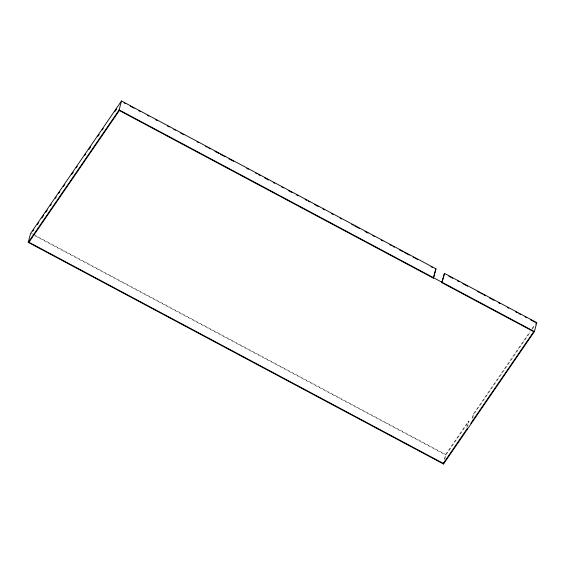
<?xml version="1.0" encoding="UTF-8"?>
<svg xmlns="http://www.w3.org/2000/svg" width="565" height="565" viewBox="0 0 565 565"><rect width="100%" height="100%" fill="white"/><g stroke="black" fill="none" stroke-linecap="round" stroke-linejoin="round"><path stroke-width="0.42" stroke-dasharray="2.83 2.12" d="M444.365 459.352L445.644 454.479L468.555 421.087L469.014 421.335L467.735 426.208M444.789 459.147L445.856 455.086L469.014 421.335M466.852 427.585L468.555 421.087M472.093 418.439L473.159 414.378L530.048 331.471M472.771 417.867L473.625 414.625L530.288 332.043M532.046 328.562L534.539 324.924M532.279 329.148L534.758 325.525M473.159 414.378L473.625 414.625M31.301 233.324L32.862 234.157M33.639 234.567L445.644 454.479M35.256 235.93L445.856 455.086"/><path stroke-width="0.85" d="M471.281 423.552L470.815 423.305L533.699 331.676L441.879 282.67L444.471 273.368L536.75 322.629L534.405 331.556L443.511 464.02L28.25 242.371L30.595 233.444L121.489 100.98L435.933 268.813L433.588 277.747L433.341 278.114L119.356 110.521L28.963 242.258L443.299 463.406L466.21 430.022L466.676 430.269L467.1 428.644M28.25 242.371L119.144 109.914L121.489 100.98M433.341 278.114L435.933 268.813M444.471 273.368L441.879 282.67M443.511 464.02L443.942 462.396M32.805 231.142L33.801 229.687M37.297 224.595L38.794 222.405M41.789 218.041L43.788 215.131M45.786 212.221L47.283 210.032M50.285 205.667L51.281 204.212M55.278 198.393L56.274 196.931M58.774 193.294L59.77 191.839M63.266 186.747L64.763 184.564M71.755 174.373L73.252 172.191M76.254 167.819L77.25 166.364M84.743 155.446L85.739 153.991M88.74 149.626L90.732 146.716M97.724 136.525L99.228 134.343M102.223 129.978L103.218 128.516M114.709 111.778L116.708 108.868M535.754 324.077L536.75 322.629M124.032 102.837L125.585 103.663M130.247 106.156L134.131 108.226M138.799 110.719L140.353 111.545M147.345 115.281L148.899 116.108M155.898 119.844L157.451 120.67M167.551 126.066L169.105 126.892M173.773 129.385L175.327 130.211M180.765 133.114L183.872 134.774M197.086 141.829L198.64 142.655M205.639 146.392L207.193 147.218M208.746 148.051L210.3 148.878M214.961 151.371L218.846 153.44M220.399 154.273L225.068 156.759M228.952 158.836L233.613 161.322M246.827 168.377L248.381 169.203M255.373 172.939L256.934 173.773M258.488 174.599L260.041 175.425M264.703 177.918L268.587 179.995M273.248 182.481L274.809 183.307M281.801 187.043L283.355 187.877M288.793 190.779L291.907 192.439M296.569 194.925L298.122 195.758M305.114 199.487L306.668 200.321M308.222 201.147L309.782 201.98M314.444 204.466L318.328 206.543M322.989 209.029L324.543 209.862M331.542 213.591L333.096 214.425M340.088 218.154L341.641 218.987M351.748 224.376L353.302 225.209M354.855 226.035L359.517 228.528M364.962 231.431L368.069 233.091M372.731 235.577L374.284 236.41M381.283 240.139L382.837 240.972M389.829 244.702L391.383 245.535M392.936 246.361L394.49 247.195M399.158 249.681L403.043 251.757M404.597 252.583L409.258 255.076M413.149 257.146L417.81 259.639M431.024 266.687L432.578 267.52M448.893 276.228L452.777 278.305M457.445 280.798L459.006 281.624M462.897 283.701L467.566 286.194M477.679 291.596L479.233 292.423M480.794 293.256L482.348 294.082M483.908 294.916L485.462 295.749M489.354 297.826L494.022 300.312M498.69 302.805L500.244 303.638M507.25 307.374L508.804 308.207M515.81 311.944L517.363 312.777M518.917 313.603L520.478 314.437M525.146 316.93L526.7 317.756M530.591 319.832L535.26 322.325M119.144 109.914L534.405 331.556"/></g></svg>
